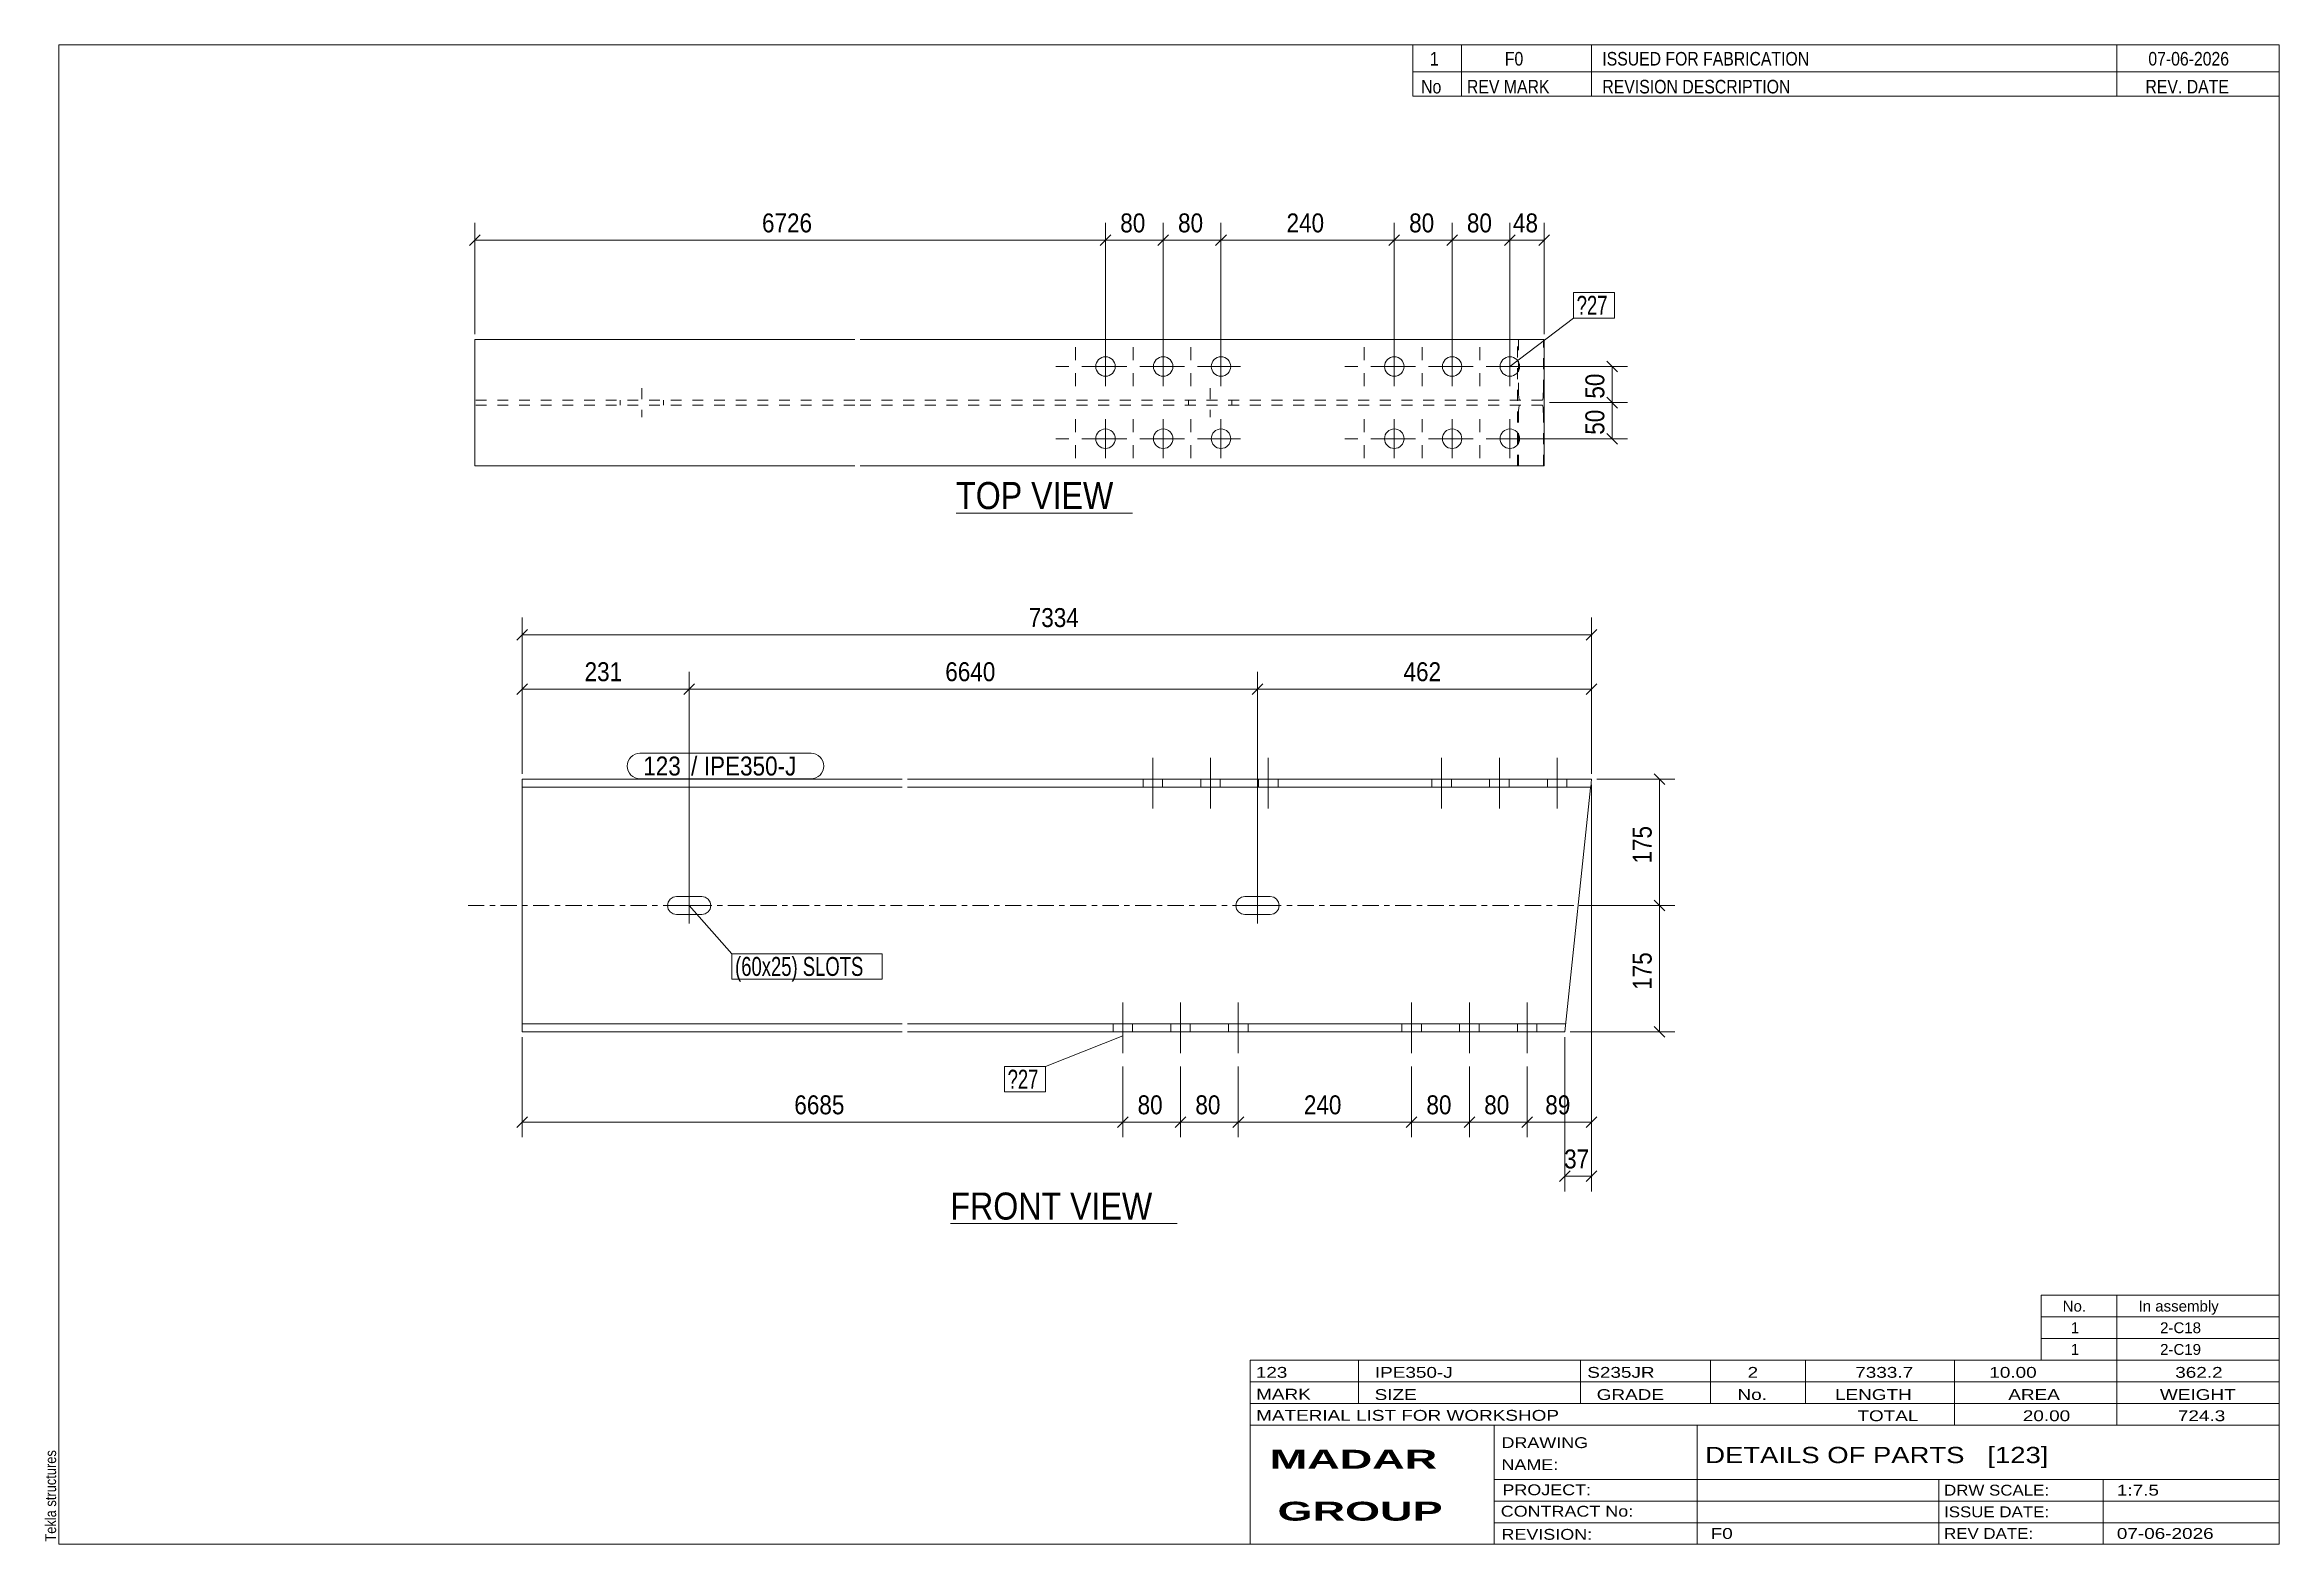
# Model space of a CAD drawing. Header units: millimetres. Extents: x 2 to 415, y 5 to 282.
import ezdxf

# ---------------------------------------------------------------- set-up
doc = ezdxf.new("R2010")
doc.units = ezdxf.units.MM
for name, pattern in [('XKITLINE00', [0]), ('XKITLINE02', [4, 2, -2]), ('XKITLINE03', [6, 3, -1, 1, -1])]:
    doc.linetypes.add(name, pattern=pattern)
for name, color, linetype, lineweight in [('Bolt', 3, 'Continuous', 0), ('BoltMark', 7, 'Continuous', 0), ('Dimensions', 7, 'Continuous', 0), ('DrawingSheet', 5, 'Continuous', 0), ('OtherObjectType', 7, 'Continuous', 0), ('Part', 2, 'Continuous', 0), ('PartMark', 7, 'Continuous', 0)]:
    doc.layers.add(name, color=color, linetype=linetype, lineweight=lineweight)
doc.styles.add('ARIAL', font='ARIAL.TTF')
doc.styles.add('ARIAL_BOLD', font='ARIALBD.TTF')
doc.styles.add('ARIAL_NARROW', font='ARIALN.TTF')

# ---------------------------------------------------------------- blocks, each defined once
blk = doc.blocks.new('*A1')
at = {"layer": 'Bolt', "color": 3, "linetype": 'XKITLINE00', "lineweight": 0}
for p, q in [((117.88, 124.16), (117.51, 123.62)), ((118.42, 124.52), (117.88, 124.16)), ((119.05, 124.65), (118.42, 124.52)), ((123.72, 124.65), (119.05, 124.65)), ((121.39, 119.65), (121.39, 126.31)), ((124.36, 124.52), (123.72, 124.65)), ((124.9, 124.16), (124.36, 124.52)), ((125.26, 123.62), (124.9, 124.16)), ((222.84, 124.16), (222.48, 123.62)), ((223.38, 124.52), (222.84, 124.16)), ((224.02, 124.65), (223.38, 124.52)), ((228.68, 124.65), (224.02, 124.65)), ((226.35, 119.65), (226.35, 126.31)), ((229.32, 124.52), (228.68, 124.65)), ((229.86, 124.16), (229.32, 124.52)), ((230.22, 123.62), (229.86, 124.16)), ((117.51, 123.62), (117.39, 122.98)), ((117.39, 122.98), (117.39, 122.98)), ((117.39, 122.98), (117.51, 122.34)), ((117.51, 122.34), (117.88, 121.8)), ((117.88, 121.8), (118.42, 121.44)), ((124.72, 122.98), (118.05, 122.98)), ((118.42, 121.44), (119.05, 121.31)), ((119.05, 121.31), (123.72, 121.31)), ((123.72, 121.31), (124.36, 121.44)), ((124.36, 121.44), (124.9, 121.8)), ((124.9, 121.8), (125.26, 122.34)), ((125.39, 122.98), (125.26, 123.62)), ((125.26, 122.34), (125.39, 122.98)), ((125.39, 122.98), (125.39, 122.98)), ((222.48, 123.62), (222.35, 122.98)), ((222.35, 122.98), (222.35, 122.98)), ((222.35, 122.98), (222.48, 122.34)), ((222.48, 122.34), (222.84, 121.8)), ((222.84, 121.8), (223.38, 121.44)), ((229.68, 122.98), (223.02, 122.98)), ((223.38, 121.44), (224.02, 121.31)), ((224.02, 121.31), (228.68, 121.31)), ((228.68, 121.31), (229.32, 121.44)), ((229.32, 121.44), (229.86, 121.8)), ((229.86, 121.8), (230.22, 122.34)), ((230.35, 122.98), (230.22, 123.62)), ((230.22, 122.34), (230.35, 122.98)), ((230.35, 122.98), (230.35, 122.98))]:
    blk.add_line(p, q, dxfattribs=at)
blk = doc.blocks.new('*A2')
at = {"layer": 'Bolt', "color": 3, "linetype": 'XKITLINE00', "lineweight": 0}
for p, q in [((201.45, 105.05), (201.45, 95.71)), ((201.45, 105.05), (201.45, 95.71)), ((212.12, 105.05), (212.12, 95.71)), ((212.12, 105.05), (212.12, 95.71)), ((222.79, 105.05), (222.79, 95.71)), ((222.79, 105.05), (222.79, 95.71)), ((254.79, 105.05), (254.79, 95.71)), ((254.79, 105.05), (254.79, 95.71)), ((265.45, 105.05), (265.45, 95.71)), ((265.45, 105.05), (265.45, 95.71)), ((276.12, 105.05), (276.12, 95.71)), ((276.12, 105.05), (276.12, 95.71)), ((199.65, 101.11), (199.65, 99.65)), ((199.65, 101.11), (199.65, 99.65)), ((203.25, 101.11), (203.25, 99.65)), ((203.25, 101.11), (203.25, 99.65)), ((210.32, 101.11), (210.32, 99.65)), ((210.32, 101.11), (210.32, 99.65)), ((213.92, 101.11), (213.92, 99.65)), ((213.92, 101.11), (213.92, 99.65)), ((220.99, 101.11), (220.99, 99.65)), ((220.99, 101.11), (220.99, 99.65)), ((224.59, 101.11), (224.59, 99.65)), ((224.59, 101.11), (224.59, 99.65)), ((252.99, 101.11), (252.99, 99.65)), ((252.99, 101.11), (252.99, 99.65)), ((256.59, 101.11), (256.59, 99.65)), ((256.59, 101.11), (256.59, 99.65)), ((263.65, 101.11), (263.65, 99.65)), ((263.65, 101.11), (263.65, 99.65)), ((267.25, 101.11), (267.25, 99.65)), ((267.25, 101.11), (267.25, 99.65)), ((274.32, 101.11), (274.32, 99.65)), ((274.32, 101.11), (274.32, 99.65)), ((277.92, 101.11), (277.92, 99.65)), ((277.92, 101.11), (277.92, 99.65))]:
    blk.add_line(p, q, dxfattribs=at)
blk = doc.blocks.new('*A3')
at = {"layer": 'Bolt', "color": 3, "linetype": 'XKITLINE00', "lineweight": 0}
for p, q in [((206.99, 140.91), (206.99, 150.25)), ((206.99, 140.91), (206.99, 150.25)), ((217.66, 140.91), (217.66, 150.25)), ((217.66, 140.91), (217.66, 150.25)), ((228.33, 140.91), (228.33, 150.25)), ((228.33, 140.91), (228.33, 150.25)), ((260.33, 140.91), (260.33, 150.25)), ((260.33, 140.91), (260.33, 150.25)), ((270.99, 140.91), (270.99, 150.25)), ((270.99, 140.91), (270.99, 150.25)), ((281.66, 140.91), (281.66, 150.25)), ((281.66, 140.91), (281.66, 150.25)), ((205.19, 146.31), (205.19, 144.85)), ((205.19, 146.31), (205.19, 144.85)), ((208.79, 146.31), (208.79, 144.85)), ((208.79, 146.31), (208.79, 144.85)), ((215.86, 146.31), (215.86, 144.85)), ((215.86, 146.31), (215.86, 144.85)), ((219.46, 146.31), (219.46, 144.85)), ((219.46, 146.31), (219.46, 144.85)), ((226.53, 146.31), (226.53, 144.85)), ((226.53, 146.31), (226.53, 144.85)), ((230.13, 146.31), (230.13, 144.85)), ((230.13, 146.31), (230.13, 144.85)), ((258.53, 146.31), (258.53, 144.85)), ((258.53, 146.31), (258.53, 144.85)), ((262.13, 146.31), (262.13, 144.85)), ((262.13, 146.31), (262.13, 144.85)), ((269.19, 146.31), (269.19, 144.85)), ((269.19, 146.31), (269.19, 144.85)), ((272.79, 146.31), (272.79, 144.85)), ((272.79, 146.31), (272.79, 144.85)), ((279.86, 146.31), (279.86, 144.85)), ((279.86, 146.31), (279.86, 144.85)), ((283.46, 146.31), (283.46, 144.85)), ((283.46, 146.31), (283.46, 144.85))]:
    blk.add_line(p, q, dxfattribs=at)
blk = doc.blocks.new('*A4')
at = {"layer": 'Part', "color": 2, "linetype": 'XKITLINE00', "lineweight": 0}
for p, q in [((90.56, 99.65), (90.56, 146.31)), ((90.56, 146.31), (160.72, 146.31)), ((160.72, 144.85), (90.56, 144.85)), ((161.72, 146.31), (288.01, 146.31)), ((287.86, 144.85), (161.72, 144.85)), ((287.84, 144.72), (283.09, 99.65)), ((287.86, 144.85), (287.84, 144.72)), ((288.01, 146.31), (287.86, 144.85)), ((160.72, 101.11), (90.56, 101.11)), ((160.72, 99.65), (90.56, 99.65)), ((283.24, 101.11), (161.72, 101.11)), ((283.09, 99.65), (161.72, 99.65))]:
    blk.add_line(p, q, dxfattribs=at)
at = {"layer": 'Part', "color": 7, "linetype": 'XKITLINE03', "lineweight": 0}
for p, q in [((80.56, 122.98), (160.72, 122.98)), ((161.72, 122.98), (295.55, 122.98))]:
    blk.add_line(p, q, dxfattribs=at)
at = {"layer": 'Part', "color": 7, "linetype": 'XKITLINE02', "lineweight": 0}
blk.add_line((283.26, 101.25), (283.24, 101.11), dxfattribs=at)
blk = doc.blocks.new('*A5')
at = {"layer": 'Bolt', "color": 3, "linetype": 'XKITLINE02', "lineweight": 0}
for p, q in [((108.65, 216.35), (108.65, 215.42)), ((112.65, 218.55), (112.65, 213.22)), ((116.65, 216.35), (116.65, 215.42)), ((213.61, 216.35), (213.61, 215.42)), ((217.61, 218.55), (217.61, 213.22)), ((221.61, 216.35), (221.61, 215.42))]:
    blk.add_line(p, q, dxfattribs=at)
blk = doc.blocks.new('*A6')
at = {"layer": 'Bolt', "color": 3, "linetype": 'XKITLINE00', "lineweight": 0}
for p, q in [((192.71, 226.15), (192.71, 223.75)), ((203.38, 226.15), (203.38, 223.75)), ((214.05, 226.15), (214.05, 223.75)), ((246.05, 226.15), (246.05, 223.75)), ((256.71, 226.15), (256.71, 223.75)), ((267.38, 226.15), (267.38, 223.75)), ((189.11, 222.55), (191.51, 222.55)), ((192.71, 218.95), (192.71, 221.35)), ((196.31, 222.55), (193.92, 222.55)), ((199.78, 222.55), (202.18, 222.55)), ((203.38, 218.95), (203.38, 221.35)), ((206.98, 222.55), (204.58, 222.55)), ((210.45, 222.55), (212.85, 222.55)), ((214.05, 218.95), (214.05, 221.35)), ((217.65, 222.55), (215.25, 222.55)), ((242.45, 222.55), (244.85, 222.55)), ((246.05, 218.95), (246.05, 221.35)), ((249.65, 222.55), (247.25, 222.55)), ((253.11, 222.55), (255.51, 222.55)), ((256.71, 218.95), (256.71, 221.35)), ((260.31, 222.55), (257.92, 222.55)), ((263.78, 222.55), (266.18, 222.55)), ((267.38, 218.95), (267.38, 221.35)), ((270.98, 222.55), (268.58, 222.55)), ((192.71, 212.82), (192.71, 210.42)), ((203.38, 212.82), (203.38, 210.42)), ((214.05, 212.82), (214.05, 210.42)), ((246.05, 212.82), (246.05, 210.42)), ((256.71, 212.82), (256.71, 210.42)), ((267.38, 212.82), (267.38, 210.42)), ((189.11, 209.22), (191.51, 209.22)), ((192.71, 205.62), (192.71, 208.01)), ((196.31, 209.22), (193.92, 209.22)), ((199.78, 209.22), (202.18, 209.22)), ((203.38, 205.62), (203.38, 208.01)), ((206.98, 209.22), (204.58, 209.22)), ((210.45, 209.22), (212.85, 209.22)), ((214.05, 205.62), (214.05, 208.01)), ((217.65, 209.22), (215.25, 209.22)), ((242.45, 209.22), (244.85, 209.22)), ((246.05, 205.62), (246.05, 208.01)), ((249.65, 209.22), (247.25, 209.22)), ((253.11, 209.22), (255.51, 209.22)), ((256.71, 205.62), (256.71, 208.01)), ((260.31, 209.22), (257.92, 209.22)), ((263.78, 209.22), (266.18, 209.22)), ((267.38, 205.62), (267.38, 208.01)), ((270.98, 209.22), (268.58, 209.22))]:
    blk.add_line(p, q, dxfattribs=at)
blk = doc.blocks.new('*A7')
at = {"layer": 'Bolt', "color": 3, "linetype": 'XKITLINE00', "lineweight": 0}
for p, q in [((198.26, 226.15), (198.26, 218.95)), ((208.92, 226.15), (208.92, 218.95)), ((219.59, 226.15), (219.59, 218.95)), ((251.59, 226.15), (251.59, 218.95)), ((262.26, 226.15), (262.26, 218.95)), ((272.92, 226.15), (272.92, 218.95)), ((194.66, 222.55), (201.86, 222.55)), ((205.32, 222.55), (212.52, 222.55)), ((215.99, 222.55), (223.19, 222.55)), ((247.99, 222.55), (255.19, 222.55)), ((258.66, 222.55), (265.86, 222.55)), ((269.32, 222.55), (276.52, 222.55)), ((198.26, 212.82), (198.26, 205.62)), ((208.92, 212.82), (208.92, 205.62)), ((219.59, 212.82), (219.59, 205.62)), ((251.59, 212.82), (251.59, 205.62)), ((262.26, 212.82), (262.26, 205.62)), ((272.92, 212.82), (272.92, 205.62)), ((194.66, 209.22), (201.86, 209.22)), ((205.32, 209.22), (212.52, 209.22)), ((215.99, 209.22), (223.19, 209.22)), ((247.99, 209.22), (255.19, 209.22)), ((258.66, 209.22), (265.86, 209.22)), ((269.32, 209.22), (276.52, 209.22))]:
    blk.add_line(p, q, dxfattribs=at)
for centre in [(198.26, 222.55), (208.92, 222.55), (219.59, 222.55), (251.59, 222.55), (262.26, 222.55), (272.92, 222.55), (198.26, 209.22), (208.92, 209.22), (219.59, 209.22), (251.59, 209.22), (262.26, 209.22), (272.92, 209.22)]:
    blk.add_circle(centre, 1.8, dxfattribs=at)
blk = doc.blocks.new('*A8')
at = {"layer": 'Part', "color": 2, "linetype": 'XKITLINE00', "lineweight": 0}
for p, q in [((81.82, 204.22), (81.82, 227.55)), ((151.98, 227.55), (81.82, 227.55)), ((279.27, 227.55), (152.98, 227.55)), ((279.27, 204.22), (279.27, 227.55)), ((81.82, 204.22), (151.98, 204.22)), ((152.98, 204.22), (279.27, 204.22))]:
    blk.add_line(p, q, dxfattribs=at)
at = {"layer": 'Part', "color": 7, "linetype": 'XKITLINE02', "lineweight": 0}
for p, q in [((274.35, 204.22), (274.35, 227.55)), ((274.5, 227.55), (274.5, 218.08)), ((279.12, 218.08), (279.12, 227.55)), ((151.98, 216.35), (81.82, 216.35)), ((151.98, 215.42), (81.82, 215.42)), ((278.93, 216.35), (152.98, 216.35)), ((278.93, 215.42), (152.98, 215.42)), ((274.5, 218.08), (274.52, 217.42)), ((274.52, 217.42), (274.56, 216.86)), ((274.56, 214.91), (274.52, 214.35)), ((274.56, 216.86), (274.62, 216.48)), ((274.62, 215.28), (274.56, 214.91)), ((274.62, 216.48), (274.69, 216.35)), ((274.69, 215.42), (274.62, 215.28)), ((278.93, 216.35), (279, 216.48)), ((279, 215.28), (278.93, 215.42)), ((279, 216.48), (279.06, 216.86)), ((279.06, 214.91), (279, 215.28)), ((279.06, 216.86), (279.1, 217.42)), ((279.1, 214.35), (279.06, 214.91)), ((279.1, 217.42), (279.12, 218.08)), ((274.52, 214.35), (274.5, 213.68)), ((274.5, 204.22), (274.5, 213.68)), ((279.12, 213.68), (279.1, 214.35)), ((279.12, 204.22), (279.12, 213.68))]:
    blk.add_line(p, q, dxfattribs=at)
blk = doc.blocks.new('*A9')
at = {"layer": 'DrawingSheet', "color": 5, "linetype": 'XKITLINE00', "lineweight": 0}
for p, q in [((415, 282), (5, 282)), ((5, 282), (5, 5)), ((415, 5), (415, 282)), ((5, 5), (415, 5))]:
    blk.add_line(p, q, dxfattribs=at)
at = {"layer": 'DrawingSheet', "color": 5, "style": 'ARIAL', "width": 0.85}
blk.add_text('Tekla structures', height=2, rotation=90, dxfattribs=at).set_placement((4.5, 5.5))
blk = doc.blocks.new('*A10')
at = {"layer": 'OtherObjectType', "color": 7, "linetype": 'XKITLINE00', "lineweight": 0}
for p, q in [((371, 51), (415, 51)), ((371, 47), (371, 51)), ((385, 47), (385, 51)), ((415, 47), (415, 51)), ((371, 47), (415, 47)), ((371, 43), (371, 47)), ((385, 43), (385, 47)), ((415, 43), (415, 47)), ((371, 43), (415, 43)), ((371, 39), (371, 43)), ((385, 39), (385, 43)), ((415, 39), (415, 43)), ((371, 39), (415, 39))]:
    blk.add_line(p, q, dxfattribs=at)
at = {"layer": 'OtherObjectType', "color": 7, "style": 'ARIAL_NARROW', "width": 1.211571}
for s, p in [('No.', (375, 48)), ('In assembly', (389, 48)), ('1', (376.5, 44)), ('2-C18', (392.99, 44)), ('1', (376.5, 40)), ('2-C19', (392.99, 40))]:
    blk.add_text(s, height=2, dxfattribs=at).set_placement(p)
blk = doc.blocks.new('*A11')
at = {"layer": 'OtherObjectType', "color": 7, "linetype": 'XKITLINE00', "lineweight": 0}
for p, q in [((255, 282), (415, 282)), ((415, 282), (255, 282)), ((255, 282), (255, 277)), ((264, 282), (264, 277)), ((288, 282), (288, 277)), ((385, 282), (385, 277)), ((415, 282), (415, 277)), ((255, 277), (415, 277)), ((255, 277), (255, 272.5)), ((255, 277), (415, 277)), ((264, 277), (264, 272.5)), ((288, 277), (288, 272.5)), ((385, 277), (385, 272.5)), ((415, 277), (415, 272.5)), ((415, 272.5), (255, 272.5))]:
    blk.add_line(p, q, dxfattribs=at)
at = {"layer": 'OtherObjectType', "color": 7, "style": 'ARIAL_NARROW'}
for s, width, p in [('1', 1.017001, (258.16, 278.15)), ('F0', 1.017001, (272, 278.15)), ('ISSUED FOR FABRICATION', 1.017001, (290, 278.15)), ('07-06-2026', 1.017001, (390.82, 278.15)), ('No', 1.02, (256.54, 273)), ('REV MARK', 1.02, (265, 273)), ('REVISION DESCRIPTION', 1.02, (290, 273)), ('REV. DATE', 1.02, (390.28, 273))]:
    blk.add_text(s, height=2.5, dxfattribs=dict(at, width=width)).set_placement(p)
blk = doc.blocks.new('*A12')
at = {"layer": 'OtherObjectType', "color": 7, "linetype": 'XKITLINE00', "lineweight": 0}
for p, q in [((225, 39), (415, 39)), ((225, 39), (225, 35)), ((225, 39), (415, 39)), ((245, 35), (245, 39)), ((286, 35), (286, 39)), ((310, 35), (310, 39)), ((327.5, 35), (327.5, 39)), ((355, 35), (355, 39)), ((385, 35), (385, 39)), ((415, 35), (415, 39)), ((225, 35), (415, 35)), ((225, 35), (225, 5)), ((225, 35), (415, 35)), ((245, 31), (245, 35)), ((286, 31), (286, 35)), ((310, 31), (310, 35)), ((327.5, 31), (327.5, 35)), ((355, 31), (355, 35)), ((385, 31), (385, 35)), ((415, 31), (415, 35)), ((225, 31), (415, 31)), ((355, 27), (355, 31)), ((385, 27), (385, 31)), ((415, 27), (415, 31)), ((225, 27), (415, 27)), ((270, 21), (270, 27)), ((307.5, 17), (307.5, 27)), ((415, 21), (415, 27)), ((270, 21), (270, 5)), ((415, 17), (415, 21)), ((270, 17), (415, 17)), ((307.5, 5), (307.5, 17)), ((352.16, 13), (352.16, 17)), ((382.5, 5), (382.5, 17)), ((415, 13), (415, 17)), ((270, 13), (415, 13)), ((352.16, 5), (352.16, 13)), ((415, 9), (415, 13)), ((270, 9), (415, 9)), ((415, 5), (415, 9)), ((225, 5), (415, 5)), ((262.5, 5), (415, 5))]:
    blk.add_line(p, q, dxfattribs=at)
at = {"layer": 'OtherObjectType', "color": 7, "style": 'ARIAL_NARROW'}
for s, height, width, p in [('123', 2, 1.525501, (226.01, 35.76)), ('IPE350-J', 2, 1.525501, (248, 35.76)), ('S235JR', 2, 1.525501, (287.22, 35.76)), ('2', 2, 1.525501, (316.82, 35.76)), ('7333.7', 2, 1.525501, (336.7, 35.76)), ('10.00', 2, 1.525501, (361.45, 35.76)), ('362.2', 2, 1.525501, (395.78, 35.76)), ('MARK', 2, 1.525501, (226.08, 31.73)), ('SIZE', 2, 1.525501, (247.96, 31.66)), ('GRADE', 2, 1.525501, (288.96, 31.66)), ('No.', 2, 1.525501, (314.96, 31.66)), ('LENGTH', 2, 1.525501, (332.96, 31.66)), ('AREA', 2, 1.525501, (364.96, 31.66)), ('WEIGHT', 2, 1.525501, (392.96, 31.66)), ('MATERIAL LIST FOR WORKSHOP', 2, 1.525501, (226.08, 27.82)), ('TOTAL', 2, 1.525501, (337.1, 27.75)), ('20.00', 2, 1.525501, (367.64, 27.75)), ('724.3', 2, 1.525501, (396.27, 27.75)), ('DRAWING', 2, 1.445, (271.38, 22.78)), ('NAME:', 2, 1.445, (271.38, 18.72)), ('DETAILS OF PARTS   [123]', 3, 1.474651, (309, 20)), ('PROJECT:', 2, 1.445, (271.55, 14.07)), ('DRW SCALE:', 2, 1.36, (353.1, 14)), ('1:7.5', 2, 1.525501, (385, 14)), ('CONTRACT No:', 2, 1.445, (271.25, 10.11)), ('ISSUE DATE:', 2, 1.36, (353.1, 10)), ('REVISION:', 2, 1.445, (271.38, 5.84)), ('F0', 2, 1.525501, (310, 6)), ('REV DATE:', 2, 1.36, (353.1, 6)), ('07-06-2026', 2, 1.525501, (385, 6))]:
    blk.add_text(s, height=height, dxfattribs=dict(at, width=width)).set_placement(p)
at = {"layer": 'OtherObjectType', "color": 1, "style": 'ARIAL_BOLD', "width": 1.7}
for s, p in [('MADAR ', (228.58, 18.97)), ('GROUP', (230.03, 9.37))]:
    blk.add_text(s, height=3.5, dxfattribs=at).set_placement(p)
blk = doc.blocks.new('*A13')
at = {"layer": 'Dimensions', "color": 7, "linetype": 'XKITLINE00', "lineweight": 0}
for p, q in [((299.57, 123.97), (301.55, 121.99)), ((286.55, 122.98), (303.36, 122.98)), ((300.56, 99.65), (300.56, 122.98)), ((284.09, 99.65), (303.36, 99.65)), ((299.57, 100.64), (301.55, 98.66))]:
    blk.add_line(p, q, dxfattribs=at)
at = {"layer": 'Dimensions', "color": 3}
for p in [(300.56, 122.98), (300.56, 99.65)]:
    blk.add_point(p, dxfattribs=at)
at = {"layer": 'Dimensions', "color": 3, "style": 'ARIAL', "width": 0.85}
blk.add_text('175', height=3.5, rotation=90.0002, dxfattribs=at).set_placement((299.11, 107.42))
blk = doc.blocks.new('*A14')
at = {"layer": 'Dimensions', "color": 7, "linetype": 'XKITLINE00', "lineweight": 0}
for p, q in [((289.01, 146.31), (303.36, 146.31)), ((299.57, 147.3), (301.55, 145.32)), ((300.56, 122.98), (300.56, 146.31)), ((299.57, 123.97), (301.55, 121.99)), ((286.55, 122.98), (303.36, 122.98))]:
    blk.add_line(p, q, dxfattribs=at)
at = {"layer": 'Dimensions', "color": 3}
for p in [(300.56, 146.31), (300.56, 122.98)]:
    blk.add_point(p, dxfattribs=at)
at = {"layer": 'Dimensions', "color": 3, "style": 'ARIAL', "width": 0.85}
blk.add_text('175', height=3.5, rotation=90.0002, dxfattribs=at).set_placement((299.11, 130.75))
blk = doc.blocks.new('*A15')
at = {"layer": 'Dimensions', "color": 7, "linetype": 'XKITLINE00', "lineweight": 0}
for p, q in [((91.55, 173.97), (89.57, 171.99)), ((90.56, 147.31), (90.56, 176.18)), ((289, 173.97), (287.02, 171.99)), ((288.01, 147.31), (288.01, 176.18)), ((90.56, 172.98), (288.01, 172.98))]:
    blk.add_line(p, q, dxfattribs=at)
at = {"layer": 'Dimensions', "color": 3}
for p in [(90.56, 172.98), (288.01, 172.98)]:
    blk.add_point(p, dxfattribs=at)
at = {"layer": 'Dimensions', "color": 3, "style": 'ARIAL', "width": 0.85}
blk.add_text('7334', height=3.5, dxfattribs=at).set_placement((184.09, 174.43))
blk = doc.blocks.new('*A16')
at = {"layer": 'Dimensions', "color": 7, "linetype": 'XKITLINE00', "lineweight": 0}
for p, q in [((288.01, 145.31), (288.01, 70.18)), ((283.09, 98.65), (283.09, 70.18)), ((284.08, 73.97), (282.1, 71.99)), ((283.09, 72.98), (288.01, 72.98)), ((289, 73.97), (287.02, 71.99))]:
    blk.add_line(p, q, dxfattribs=at)
at = {"layer": 'Dimensions', "color": 3}
for p in [(283.09, 72.98), (288.01, 72.98)]:
    blk.add_point(p, dxfattribs=at)
at = {"layer": 'Dimensions', "color": 3, "style": 'ARIAL', "width": 0.85}
blk.add_text('37', height=3.5, dxfattribs=at).set_placement((282.95, 74.43))
blk = doc.blocks.new('*A17')
at = {"layer": 'Dimensions', "color": 7, "linetype": 'XKITLINE00', "lineweight": 0}
for p, q in [((90.56, 147.31), (90.56, 166.18)), ((121.39, 123.98), (121.39, 166.18)), ((91.55, 163.97), (89.57, 161.99)), ((90.56, 162.98), (121.39, 162.98)), ((122.38, 163.97), (120.4, 161.99))]:
    blk.add_line(p, q, dxfattribs=at)
at = {"layer": 'Dimensions', "color": 3}
for p in [(90.56, 162.98), (121.39, 162.98)]:
    blk.add_point(p, dxfattribs=at)
at = {"layer": 'Dimensions', "color": 3, "style": 'ARIAL', "width": 0.85}
blk.add_text('231', height=3.5, dxfattribs=at).set_placement((102.08, 164.43))
blk = doc.blocks.new('*A18')
at = {"layer": 'Dimensions', "color": 7, "linetype": 'XKITLINE00', "lineweight": 0}
for p, q in [((121.39, 123.98), (121.39, 166.18)), ((226.35, 123.98), (226.35, 166.18)), ((122.38, 163.97), (120.4, 161.99)), ((121.39, 162.98), (226.35, 162.98)), ((227.34, 163.97), (225.36, 161.99))]:
    blk.add_line(p, q, dxfattribs=at)
at = {"layer": 'Dimensions', "color": 3}
for p in [(121.39, 162.98), (226.35, 162.98)]:
    blk.add_point(p, dxfattribs=at)
at = {"layer": 'Dimensions', "color": 3, "style": 'ARIAL', "width": 0.85}
blk.add_text('6640', height=3.5, dxfattribs=at).set_placement((168.68, 164.43))
blk = doc.blocks.new('*A19')
at = {"layer": 'Dimensions', "color": 7, "linetype": 'XKITLINE00', "lineweight": 0}
for p, q in [((226.35, 123.98), (226.35, 166.18)), ((288.01, 147.31), (288.01, 166.18)), ((227.34, 163.97), (225.36, 161.99)), ((226.35, 162.98), (288.01, 162.98)), ((289, 163.97), (287.02, 161.99))]:
    blk.add_line(p, q, dxfattribs=at)
at = {"layer": 'Dimensions', "color": 3}
for p in [(226.35, 162.98), (288.01, 162.98)]:
    blk.add_point(p, dxfattribs=at)
at = {"layer": 'Dimensions', "color": 3, "style": 'ARIAL', "width": 0.85}
blk.add_text('462', height=3.5, dxfattribs=at).set_placement((253.29, 164.43))
blk = doc.blocks.new('*A20')
at = {"layer": 'Dimensions', "color": 7, "linetype": 'XKITLINE00', "lineweight": 0}
for p, q in [((90.56, 98.65), (90.56, 80.18)), ((201.45, 93.25), (201.45, 80.18)), ((91.55, 83.97), (89.57, 81.99)), ((90.56, 82.98), (201.45, 82.98)), ((202.44, 83.97), (200.46, 81.99))]:
    blk.add_line(p, q, dxfattribs=at)
at = {"layer": 'Dimensions', "color": 3}
for p in [(90.56, 82.98), (201.45, 82.98)]:
    blk.add_point(p, dxfattribs=at)
at = {"layer": 'Dimensions', "color": 3, "style": 'ARIAL', "width": 0.85}
blk.add_text('6685', height=3.5, dxfattribs=at).set_placement((140.81, 84.43))
blk = doc.blocks.new('*A21')
at = {"layer": 'Dimensions', "color": 7, "linetype": 'XKITLINE00', "lineweight": 0}
for p, q in [((201.45, 93.25), (201.45, 80.18)), ((212.12, 93.25), (212.12, 80.18)), ((202.44, 83.97), (200.46, 81.99)), ((201.45, 82.98), (212.12, 82.98)), ((213.11, 83.97), (211.13, 81.99))]:
    blk.add_line(p, q, dxfattribs=at)
at = {"layer": 'Dimensions', "color": 3}
for p in [(201.45, 82.98), (212.12, 82.98)]:
    blk.add_point(p, dxfattribs=at)
at = {"layer": 'Dimensions', "color": 3, "style": 'ARIAL', "width": 0.85}
blk.add_text('80', height=3.5, dxfattribs=at).set_placement((204.19, 84.43))
blk = doc.blocks.new('*A22')
at = {"layer": 'Dimensions', "color": 7, "linetype": 'XKITLINE00', "lineweight": 0}
for p, q in [((212.12, 93.25), (212.12, 80.18)), ((222.79, 93.25), (222.79, 80.18)), ((213.11, 83.97), (211.13, 81.99)), ((212.12, 82.98), (222.79, 82.98)), ((223.78, 83.97), (221.8, 81.99))]:
    blk.add_line(p, q, dxfattribs=at)
at = {"layer": 'Dimensions', "color": 3}
for p in [(212.12, 82.98), (222.79, 82.98)]:
    blk.add_point(p, dxfattribs=at)
at = {"layer": 'Dimensions', "color": 3, "style": 'ARIAL', "width": 0.85}
blk.add_text('80', height=3.5, dxfattribs=at).set_placement((214.86, 84.43))
blk = doc.blocks.new('*A23')
at = {"layer": 'Dimensions', "color": 7, "linetype": 'XKITLINE00', "lineweight": 0}
for p, q in [((222.79, 93.25), (222.79, 80.18)), ((254.79, 93.25), (254.79, 80.18)), ((223.78, 83.97), (221.8, 81.99)), ((222.79, 82.98), (254.79, 82.98)), ((255.78, 83.97), (253.8, 81.99))]:
    blk.add_line(p, q, dxfattribs=at)
at = {"layer": 'Dimensions', "color": 3}
for p in [(222.79, 82.98), (254.79, 82.98)]:
    blk.add_point(p, dxfattribs=at)
at = {"layer": 'Dimensions', "color": 3, "style": 'ARIAL', "width": 0.85}
blk.add_text('240', height=3.5, dxfattribs=at).set_placement((234.89, 84.43))
blk = doc.blocks.new('*A24')
at = {"layer": 'Dimensions', "color": 7, "linetype": 'XKITLINE00', "lineweight": 0}
for p, q in [((254.79, 93.25), (254.79, 80.18)), ((265.45, 93.25), (265.45, 80.18)), ((255.78, 83.97), (253.8, 81.99)), ((254.79, 82.98), (265.45, 82.98)), ((266.44, 83.97), (264.46, 81.99))]:
    blk.add_line(p, q, dxfattribs=at)
at = {"layer": 'Dimensions', "color": 3}
for p in [(254.79, 82.98), (265.45, 82.98)]:
    blk.add_point(p, dxfattribs=at)
at = {"layer": 'Dimensions', "color": 3, "style": 'ARIAL', "width": 0.85}
blk.add_text('80', height=3.5, dxfattribs=at).set_placement((257.52, 84.43))
blk = doc.blocks.new('*A25')
at = {"layer": 'Dimensions', "color": 7, "linetype": 'XKITLINE00', "lineweight": 0}
for p, q in [((265.45, 93.25), (265.45, 80.18)), ((276.12, 93.25), (276.12, 80.18)), ((266.44, 83.97), (264.46, 81.99)), ((265.45, 82.98), (276.12, 82.98)), ((277.11, 83.97), (275.13, 81.99))]:
    blk.add_line(p, q, dxfattribs=at)
at = {"layer": 'Dimensions', "color": 3}
for p in [(265.45, 82.98), (276.12, 82.98)]:
    blk.add_point(p, dxfattribs=at)
at = {"layer": 'Dimensions', "color": 3, "style": 'ARIAL', "width": 0.85}
blk.add_text('80', height=3.5, dxfattribs=at).set_placement((268.19, 84.43))
blk = doc.blocks.new('*A26')
at = {"layer": 'Dimensions', "color": 7, "linetype": 'XKITLINE00', "lineweight": 0}
for p, q in [((288.01, 145.31), (288.01, 80.18)), ((276.12, 93.25), (276.12, 80.18)), ((277.11, 83.97), (275.13, 81.99)), ((276.12, 82.98), (288.01, 82.98)), ((289, 83.97), (287.02, 81.99))]:
    blk.add_line(p, q, dxfattribs=at)
at = {"layer": 'Dimensions', "color": 3}
for p in [(276.12, 82.98), (288.01, 82.98)]:
    blk.add_point(p, dxfattribs=at)
at = {"layer": 'Dimensions', "color": 3, "style": 'ARIAL', "width": 0.85}
blk.add_text('89', height=3.5, dxfattribs=at).set_placement((279.47, 84.43))
blk = doc.blocks.new('*A27')
at = {"layer": 'BoltMark', "color": 7, "linetype": 'XKITLINE00', "lineweight": 0}
for p, q in [((201.45, 98.91), (187.17, 93.26)), ((179.59, 93.26), (187.17, 93.26)), ((179.59, 88.56), (179.59, 93.26)), ((187.17, 88.56), (187.17, 93.26)), ((179.59, 88.56), (187.17, 88.56))]:
    blk.add_line(p, q, dxfattribs=at)
at = {"layer": 'BoltMark', "color": 3, "style": 'ARIAL_NARROW', "width": 0.85}
blk.add_text('?27', height=3.5, dxfattribs=at).set_placement((180.19, 89.16))
blk = doc.blocks.new('*A28')
at = {"layer": 'BoltMark', "color": 7, "linetype": 'XKITLINE00', "lineweight": 0}
for p, q in [((121.39, 122.98), (129.27, 114.09)), ((129.27, 114.09), (157.05, 114.09)), ((129.27, 109.39), (129.27, 114.09)), ((157.05, 109.39), (157.05, 114.09)), ((129.27, 109.39), (157.05, 109.39))]:
    blk.add_line(p, q, dxfattribs=at)
at = {"layer": 'BoltMark', "color": 3, "style": 'ARIAL_NARROW', "width": 0.85}
blk.add_text('(60x25) SLOTS', height=3.5, dxfattribs=at).set_placement((129.87, 109.99))
blk = doc.blocks.new('*A29')
at = {"layer": 'PartMark', "color": 7, "linetype": 'XKITLINE00', "lineweight": 0}
for p, q in [((112.31, 151.11), (143.89, 151.11)), ((112.31, 146.41), (143.89, 146.41))]:
    blk.add_line(p, q, dxfattribs=at)
for centre, start, end in [((112.31, 148.76), 90, 270), ((143.89, 148.76), 270, 90)]:
    blk.add_arc(centre, 2.35, start, end, dxfattribs=at)
at = {"layer": 'PartMark', "color": 1, "style": 'ARIAL', "width": 0.85}
blk.add_text('123', height=3.5, dxfattribs=at).set_placement((112.91, 147.01))
at = {"layer": 'PartMark', "color": 3, "style": 'ARIAL', "width": 0.85}
for s, p in [('/', (121.74, 147.01)), ('IPE350-J', (124.09, 147.01))]:
    blk.add_text(s, height=3.5, dxfattribs=at).set_placement(p)
blk = doc.blocks.new('*A30')
at = {"layer": 'OtherObjectType', "color": 7, "linetype": 'XKITLINE00', "lineweight": 0}
blk.add_line((169.63, 64.23), (211.48, 64.23), dxfattribs=at)
at = {"layer": 'OtherObjectType', "color": 3, "style": 'ARIAL', "width": 0.85}
blk.add_text('FRONT VIEW', height=5, dxfattribs=at).set_placement((169.63, 64.98))
blk = doc.blocks.new('*A31')
at = {"layer": 'Dimensions', "color": 7, "linetype": 'XKITLINE00', "lineweight": 0}
for p, q in [((280.27, 215.88), (294.62, 215.88)), ((290.83, 216.87), (292.81, 214.89)), ((291.82, 209.22), (291.82, 215.88)), ((273.92, 209.22), (294.62, 209.22)), ((290.83, 210.21), (292.81, 208.23))]:
    blk.add_line(p, q, dxfattribs=at)
at = {"layer": 'Dimensions', "color": 3}
for p in [(291.82, 215.88), (291.82, 209.22)]:
    blk.add_point(p, dxfattribs=at)
at = {"layer": 'Dimensions', "color": 3, "style": 'ARIAL', "width": 0.85}
blk.add_text('50', height=3.5, rotation=90.0002, dxfattribs=at).set_placement((290.37, 209.95))
blk = doc.blocks.new('*A32')
at = {"layer": 'Dimensions', "color": 7, "linetype": 'XKITLINE00', "lineweight": 0}
for p, q in [((290.83, 223.54), (292.81, 221.56)), ((273.92, 222.55), (294.62, 222.55)), ((291.82, 215.88), (291.82, 222.55)), ((280.27, 215.88), (294.62, 215.88)), ((290.83, 216.87), (292.81, 214.89))]:
    blk.add_line(p, q, dxfattribs=at)
at = {"layer": 'Dimensions', "color": 3}
for p in [(291.82, 222.55), (291.82, 215.88)]:
    blk.add_point(p, dxfattribs=at)
at = {"layer": 'Dimensions', "color": 3, "style": 'ARIAL', "width": 0.85}
blk.add_text('50', height=3.5, rotation=90.0002, dxfattribs=at).set_placement((290.37, 216.62))
blk = doc.blocks.new('*A33')
at = {"layer": 'Dimensions', "color": 7, "linetype": 'XKITLINE00', "lineweight": 0}
for p, q in [((81.82, 228.55), (81.82, 249.08)), ((198.26, 223.55), (198.26, 249.08)), ((82.81, 246.87), (80.83, 244.89)), ((81.82, 245.88), (198.26, 245.88)), ((199.25, 246.87), (197.27, 244.89))]:
    blk.add_line(p, q, dxfattribs=at)
at = {"layer": 'Dimensions', "color": 3}
for p in [(81.82, 245.88), (198.26, 245.88)]:
    blk.add_point(p, dxfattribs=at)
at = {"layer": 'Dimensions', "color": 3, "style": 'ARIAL', "width": 0.85}
blk.add_text('6726', height=3.5, dxfattribs=at).set_placement((134.84, 247.33))
blk = doc.blocks.new('*A34')
at = {"layer": 'Dimensions', "color": 7, "linetype": 'XKITLINE00', "lineweight": 0}
for p, q in [((198.26, 223.55), (198.26, 249.08)), ((208.92, 223.55), (208.92, 249.08)), ((199.25, 246.87), (197.27, 244.89)), ((198.26, 245.88), (208.92, 245.88)), ((209.91, 246.87), (207.93, 244.89))]:
    blk.add_line(p, q, dxfattribs=at)
at = {"layer": 'Dimensions', "color": 3}
for p in [(198.26, 245.88), (208.92, 245.88)]:
    blk.add_point(p, dxfattribs=at)
at = {"layer": 'Dimensions', "color": 3, "style": 'ARIAL', "width": 0.85}
blk.add_text('80', height=3.5, dxfattribs=at).set_placement((200.99, 247.33))
blk = doc.blocks.new('*A35')
at = {"layer": 'Dimensions', "color": 7, "linetype": 'XKITLINE00', "lineweight": 0}
for p, q in [((208.92, 223.55), (208.92, 249.08)), ((219.59, 223.55), (219.59, 249.08)), ((209.91, 246.87), (207.93, 244.89)), ((208.92, 245.88), (219.59, 245.88)), ((220.58, 246.87), (218.6, 244.89))]:
    blk.add_line(p, q, dxfattribs=at)
at = {"layer": 'Dimensions', "color": 3}
for p in [(208.92, 245.88), (219.59, 245.88)]:
    blk.add_point(p, dxfattribs=at)
at = {"layer": 'Dimensions', "color": 3, "style": 'ARIAL', "width": 0.85}
blk.add_text('80', height=3.5, dxfattribs=at).set_placement((211.66, 247.33))
blk = doc.blocks.new('*A36')
at = {"layer": 'Dimensions', "color": 7, "linetype": 'XKITLINE00', "lineweight": 0}
for p, q in [((219.59, 223.55), (219.59, 249.08)), ((251.59, 223.55), (251.59, 249.08)), ((220.58, 246.87), (218.6, 244.89)), ((219.59, 245.88), (251.59, 245.88)), ((252.58, 246.87), (250.6, 244.89))]:
    blk.add_line(p, q, dxfattribs=at)
at = {"layer": 'Dimensions', "color": 3}
for p in [(219.59, 245.88), (251.59, 245.88)]:
    blk.add_point(p, dxfattribs=at)
at = {"layer": 'Dimensions', "color": 3, "style": 'ARIAL', "width": 0.85}
blk.add_text('240', height=3.5, dxfattribs=at).set_placement((231.69, 247.33))
blk = doc.blocks.new('*A37')
at = {"layer": 'Dimensions', "color": 7, "linetype": 'XKITLINE00', "lineweight": 0}
for p, q in [((251.59, 223.55), (251.59, 249.08)), ((262.26, 223.55), (262.26, 249.08)), ((252.58, 246.87), (250.6, 244.89)), ((251.59, 245.88), (262.26, 245.88)), ((263.25, 246.87), (261.27, 244.89))]:
    blk.add_line(p, q, dxfattribs=at)
at = {"layer": 'Dimensions', "color": 3}
for p in [(251.59, 245.88), (262.26, 245.88)]:
    blk.add_point(p, dxfattribs=at)
at = {"layer": 'Dimensions', "color": 3, "style": 'ARIAL', "width": 0.85}
blk.add_text('80', height=3.5, dxfattribs=at).set_placement((254.33, 247.33))
blk = doc.blocks.new('*A38')
at = {"layer": 'Dimensions', "color": 7, "linetype": 'XKITLINE00', "lineweight": 0}
for p, q in [((262.26, 223.55), (262.26, 249.08)), ((272.92, 223.55), (272.92, 249.08)), ((263.25, 246.87), (261.27, 244.89)), ((262.26, 245.88), (272.92, 245.88)), ((273.91, 246.87), (271.93, 244.89))]:
    blk.add_line(p, q, dxfattribs=at)
at = {"layer": 'Dimensions', "color": 3}
for p in [(262.26, 245.88), (272.92, 245.88)]:
    blk.add_point(p, dxfattribs=at)
at = {"layer": 'Dimensions', "color": 3, "style": 'ARIAL', "width": 0.85}
blk.add_text('80', height=3.5, dxfattribs=at).set_placement((264.99, 247.33))
blk = doc.blocks.new('*A39')
at = {"layer": 'Dimensions', "color": 7, "linetype": 'XKITLINE00', "lineweight": 0}
for p, q in [((272.92, 223.55), (272.92, 249.08)), ((279.27, 228.55), (279.27, 249.08)), ((273.91, 246.87), (271.93, 244.89)), ((272.92, 245.88), (279.27, 245.88)), ((280.26, 246.87), (278.28, 244.89))]:
    blk.add_line(p, q, dxfattribs=at)
at = {"layer": 'Dimensions', "color": 3}
for p in [(272.92, 245.88), (279.27, 245.88)]:
    blk.add_point(p, dxfattribs=at)
at = {"layer": 'Dimensions', "color": 3, "style": 'ARIAL', "width": 0.85}
blk.add_text('48', height=3.5, dxfattribs=at).set_placement((273.5, 247.33))
blk = doc.blocks.new('*A40')
at = {"layer": 'BoltMark', "color": 7, "linetype": 'XKITLINE00', "lineweight": 0}
for p, q in [((284.66, 236.21), (292.24, 236.21)), ((284.66, 231.51), (284.66, 236.21)), ((292.24, 231.51), (292.24, 236.21)), ((272.92, 222.55), (284.66, 231.51)), ((284.66, 231.51), (292.24, 231.51))]:
    blk.add_line(p, q, dxfattribs=at)
at = {"layer": 'BoltMark', "color": 3, "style": 'ARIAL_NARROW', "width": 0.85}
blk.add_text('?27', height=3.5, dxfattribs=at).set_placement((285.26, 232.11))
blk = doc.blocks.new('*A41')
at = {"layer": 'OtherObjectType', "color": 7, "linetype": 'XKITLINE00', "lineweight": 0}
blk.add_line((170.68, 195.47), (203.28, 195.47), dxfattribs=at)
at = {"layer": 'OtherObjectType', "color": 3, "style": 'ARIAL', "width": 0.85}
blk.add_text('TOP VIEW', height=5, dxfattribs=at).set_placement((170.68, 196.22))

msp = doc.modelspace()

# ---------------------------------------------------------------- block references
at = {"lineweight": 0}
for name in ['*A9', '*A11', '*A33', '*A34', '*A35', '*A36', '*A37', '*A38', '*A39', '*A40', '*A8', '*A6', '*A7', '*A32', '*A5', '*A31', '*A41', '*A15', '*A17', '*A18', '*A19', '*A29', '*A3', '*A4', '*A26', '*A16', '*A14', '*A1', '*A13', '*A28', '*A2', '*A20', '*A27', '*A21', '*A22', '*A23', '*A24', '*A25', '*A30', '*A10', '*A12']:
    msp.add_blockref(name, (0, 0), dxfattribs=at)

doc.saveas('drawing.dxf')
